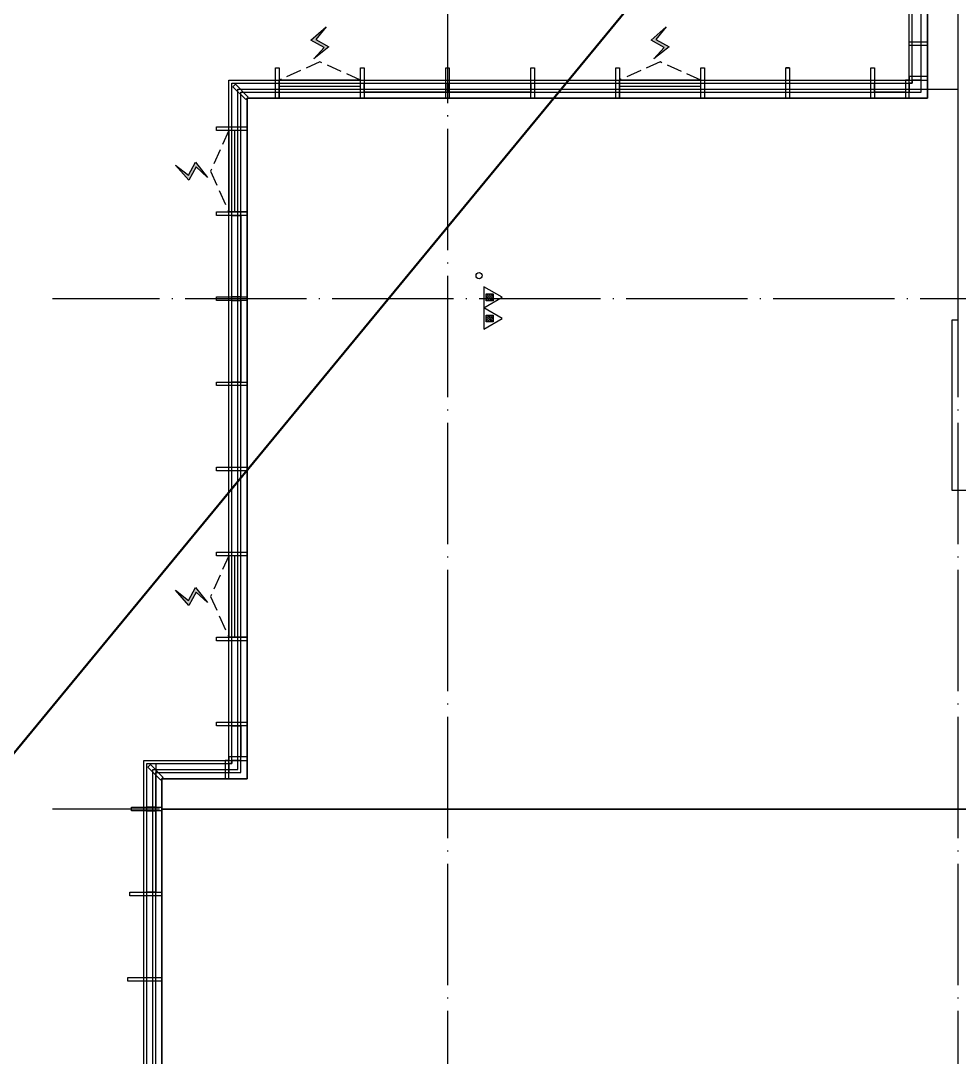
# Model space of a CAD drawing. Extents: x -292644 to 830497, y -12918 to 491457.
# Drawn here: x 104732 to 120182, y 131515 to 148577 of the extents above; entities that cross this region are included whole.
import ezdxf
from ezdxf.xclip import XClip

# ---------------------------------------------------------------- set-up
doc = ezdxf.new("R2010")
doc.units = 0
doc.header["$LTSCALE"] = 1000
doc.header["$MEASUREMENT"] = 0
for name, pattern in [('104-10 轴网$0$DOTE', [2.4200000000000004, 2, -0.2, 0.02, -0.2]), ('8#楼幕墙$0$109-34 轴网$0$L1$0$$AUDIT_BAD_LTYPE1', [0]), ('8#楼幕墙$0$DASH', [0.35, 0.25, -0.1]), ('CENTER2', [1.125, 0.75, -0.125, 0.125, -0.125]), ('X-104 8#10#平面_t3$0$109-34 轴网$0$L1$0$$AUDIT_BAD_LTYPE1', [0]), ('X-104 8#10#平面_t3$0$DASH', [0.35, 0.25, -0.1])]:
    doc.linetypes.add(name, pattern=pattern)
doc.layers.get('0').update_dxf_attribs({"linetype": 'CONTINUOUS'})
for name, color, linetype in [('104-10 轴网$0$A_AXIS-轴线', 36, '104-10 轴网$0$DOTE'), ('8#楼幕墙$0$04-电动窗', 1, 'CONTINUOUS'), ('8#楼幕墙$0$A-C_玻璃幕墙', 140, 'CONTINUOUS'), ('8#楼幕墙$0$A-C_窗b', 191, 'CONTINUOUS'), ('8#楼幕墙$0$A-SUR_看线', 231, 'CONTINUOUS'), ('8#楼幕墙$0$A-TECH_结构', 21, 'CONTINUOUS'), ('WIRE-消防广播', 2, 'CENTER2'), ('X-104 8#10#平面_t3$0$A-O_分水线', 127, 'CONTINUOUS'), ('X-104 8#10#平面_t3$0$A-SUR_看线', 231, 'CONTINUOUS'), ('X-104 8#10#平面_t3$0$A-TECH_结构', 21, 'CONTINUOUS'), ('X-104 8#10#平面_t3$0$水-消火栓', 41, 'CONTINUOUS')]:
    doc.layers.add(name, color=color, linetype=linetype)
doc.layers.add('X-104 8#10#平面_t3$0$000套内', color=226, linetype='CONTINUOUS', lineweight=30, plot=False)
doc.layers.get('X-104 8#10#平面_t3$0$A-O_分水线').off()

# ---------------------------------------------------------------- blocks, each defined once
blk = doc.blocks.new('104-10 轴网')
at = {"layer": '104-10 轴网$0$A_AXIS-轴线', "linetype": '104-10 轴网$0$DOTE'}
for p, q in [((120429.5977508623, 40099.99999999988), (120429.5977508621, -6500.000000000178)), ((128829.5977508623, 40099.99999999988), (128829.5977508621, -6500.000000000186)), ((168929.5977508623, 25199.99999999987), (113929.5977508621, 25199.99999999982)), ((168929.5977508623, 16799.99999999987), (113929.5977508621, 16799.99999999982))]:
    blk.add_line(p, q, dxfattribs=at)
blk = doc.blocks.new('X-104 8#10#平面_t3$0$fdhggh')
at = {"layer": 'X-104 8#10#平面_t3$0$A-TECH_结构', "linetype": 'X-104 8#10#平面_t3$0$109-34 轴网$0$L1$0$$AUDIT_BAD_LTYPE1'}
blk.add_lwpolyline([(42499.99999999965, 147300.0000154357), (42499.99999999965, 157100), (24699.99999999965, 157100), (24699.99999999965, 155700), (13499.99999999965, 155700), (13499.99999999965, 148700), (7899.999999999651, 148700), (7899.999999999651, 147300), (-3300.000000000349, 147300), (-3300.000000000349, 136100), (-4700.000000000349, 136100), (-4700.000000000349, 115500), (8899.99999999965, 115500), (8899.99999999965, 118300), (20099.99999999965, 118300), (20099.99999999965, 130900), (27099.99999999936, 130900), (27099.99999999546, 135100.0000139568), (33099.99999999534, 135100.0000139568), (33099.99999999924, 132299.9999999999), (45299.99999999965, 132300), (45299.99999999965, 147300.0000014938)], close=True, dxfattribs=at)
blk = doc.blocks.new('8#楼幕墙$0$ii')
blk.add_lwpolyline([(-1339.999257087533, -5.379672802519053e-05), (0.0007429124671034515, -5.379672802519053e-05), (0.0007429124671034515, -150.000053796728), (-1339.999257087533, -150.000053796728)], close=True)
blk = doc.blocks.new('8#楼幕墙$0$$TCHSYS$WIN2D')
for p, q in [((-0.5, 0.5), (0.5, 0.5)), ((-0.5, 0.5), (-0.4999999999999999, -0.5)), ((0.5, 0.5), (0.4999999999999998, -0.5)), ((0.5, 0.1666666666666666), (-0.5, 0.1666666666666666)), ((0.5, -0.1666666666666667), (-0.5, -0.1666666666666667)), ((-0.4999999999999999, -0.5), (0.5, -0.5))]:
    blk.add_line(p, q)
blk = doc.blocks.new('8#楼幕墙$0$开启扇')
at = {"layer": '8#楼幕墙$0$04-电动窗'}
h = blk.add_hatch(color=1, dxfattribs=at)
h.dxf.hatch_style = 1
h.paths.add_polyline_path([(771.2538212353829, 399.4187931009801), (600.4963348774836, 588.0845509109495), (817.000029503055, 705.4227948976622), (568.9130649687795, 925.0510056701896), (737.6166181836743, 715.3361196324695), (521.1129235581029, 597.9978756457567)])
at = {"linetype": '8#楼幕墙$0$DASH'}
blk.add_lwpolyline([(0, 49.99999999714782), (670, 349.9999999971478), (1340, 49.99999999714782)], dxfattribs=at)
at = {"layer": '8#楼幕墙$0$04-电动窗', "color": 1}
blk.add_lwpolyline([(771.2538212353829, 399.4187931009801), (600.4963348774836, 588.0845509109495), (817.000029503055, 705.4227948976622), (568.9130649687795, 925.0510056701896), (737.6166181836743, 715.3361196324695), (521.1129235581029, 597.9978756457567), (771.2538212353829, 399.4187931009801)], close=True, dxfattribs=at)
at = {"xscale": -1340, "yscale": 300, "zscale": 1340, "rotation": 180}
blk.add_blockref('8#楼幕墙$0$$TCHSYS$WIN2D', (670, -100), dxfattribs=at)
blk = doc.blocks.new('*U4710')
blk.add_lwpolyline([(510.0000139576222, 0), (0, 0), (0, 150), (510.0000139576222, 150)], close=True)
blk = doc.blocks.new('*U4711')
blk.add_lwpolyline([(719.9999999992215, 0), (0, 0), (0, 150), (719.9999999992215, 150)], close=True)
blk = doc.blocks.new('8#楼幕墙$0$A$C13E80662')
for points in [[(150.0005130732898, 150.2641038001748), (150.0005130732898, 200.2641038001238), (0.0005130732897669077, 200.2641038001238), (0.0005130732897669077, 0.2641038001238485), (150.0005130732898, 0.2641038001238485)], [(150.0005130732898, 0.2641038001747802), (200.0005130733043, 0.2641038001747802), (200.0005130733043, 150.2641038001748), (150.0005130732898, 150.2641038001748)]]:
    blk.add_lwpolyline(points)
blk = doc.blocks.new('*U4707')
blk.add_lwpolyline([(509.9999999944921, 0), (0, 0), (0, 150), (509.9999999944921, 150)], close=True)
blk = doc.blocks.new('8#楼幕墙')
at = {"layer": '8#楼幕墙$0$A-C_玻璃幕墙'}
for points in [[(-3600.000000000349, 136400.0000000002), (-3600.000000000349, 147600.0000000002), (7599.999999999651, 147600.0000000002), (7599.999999999651, 149000.0000000002), (13199.99999999965, 149000.0000000002), (13199.99999999965, 156000.0000000002), (24399.99999999965, 156000.0000000002), (24399.99999999965, 157400.0000000002), (42799.99999999965, 157400.0000000002), (42799.99999999965, 147600.0000000002), (45599.99999999965, 147600.0000000002), (45599.99999999965, 132000.0000000002), (32799.99999999965, 132000.0000000002), (32799.99999999965, 134800.0000000002), (27399.99999999965, 134800.0000000002), (27399.99999999965, 130600.0000000002), (20399.99999999965, 130600.0000000002), (20399.99999999965, 118000), (9199.99999999965, 118000), (9199.99999999965, 115200), (-5000.000000000349, 115200), (-5000.000000000349, 136400.0000000002)], [(-3550.000000000349, 136350.0000000002), (-3550.000000000349, 147550.0000000002), (7649.999999999651, 147550.0000000002), (7649.999999999651, 148950.0000000002), (13249.99999999965, 148950.0000000002), (13249.99999999965, 155950.0000000002), (24449.99999999965, 155950.0000000002), (24449.99999999965, 157350.0000000002), (42749.99999999965, 157350.0000000002), (42749.99999999965, 147550.0000000002), (45549.99999999965, 147550.0000000002), (45549.99999999965, 132050.0000000002), (32849.99999999965, 132050.0000000002), (32849.99999999965, 134850.0000000002), (27349.99999999965, 134850.0000000002), (27349.99999999965, 130650.0000000002), (20349.99999999965, 130650.0000000002), (20349.99999999965, 118050), (9149.99999999965, 118050), (9149.99999999965, 115250), (-4950.000000000349, 115250), (-4950.000000000349, 136350.0000000002)], [(-3400.000000000349, 136200.0000000002), (-3400.000000000349, 147400.0000000002), (7799.999999999651, 147400.0000000002), (7799.999999999651, 148800.0000000002), (13399.99999999965, 148800.0000000002), (13399.99999999965, 155800.0000000002), (24599.99999999965, 155800.0000000002), (24599.99999999965, 157200.0000000002), (42599.99999999965, 157200.0000000002), (42599.99999999965, 147400.0000000002), (45399.99999999965, 147400.0000000002), (45399.99999999965, 132200.0000000002), (32999.99999999965, 132200.0000000002), (32999.99999999965, 135000.0000000002), (27199.99999999965, 135000.0000000002), (27199.99999999965, 130800.0000000002), (20199.99999999965, 130800.0000000002), (20199.99999999965, 118200), (8999.99999999965, 118200), (8999.99999999965, 115400), (-4800.000000000349, 115400), (-4800.000000000349, 136200.0000000002)], [(7599.999999999709, 148170.0000139546), (7599.999999999709, 148230.0000139546), (7899.999999997031, 148230.0000139546), (7899.999999997031, 148170.0000139546)], [(-2770.000000004889, 147300.0000139535), (-2830.000000004889, 147300.0000139535), (-2830.000000004889, 147800.00001399), (-2770.000000004889, 147800.00001399)], [(-1370.000000004889, 147300.0000139535), (-1430.000000004889, 147300.0000139535), (-1430.000000004889, 147800.00001399), (-1370.000000004889, 147800.00001399)], [(29.99999999511056, 147300.0000139535), (-30.00000000488944, 147300.0000139535), (-30.00000000366708, 147800.00001399), (29.99999999633292, 147800.00001399)], [(1429.999999995111, 147300.0000139535), (1369.999999995111, 147300.0000139535), (1369.999999996333, 147800.00001399), (1429.999999996333, 147800.00001399)], [(2829.999999995111, 147300.0000139535), (2769.999999995111, 147300.0000139535), (2769.999999996333, 147800.00001399), (2829.999999996333, 147800.00001399)], [(4229.999999995111, 147300.0000139535), (4169.999999995111, 147300.0000139535), (4169.999999996333, 147800.00001399), (4229.999999996333, 147800.00001399)], [(5629.999999995111, 147300.0000139535), (5569.999999995111, 147300.0000139535), (5569.999999995052, 147800.00001399), (5629.999999995052, 147800.00001399)], [(7029.999999996333, 147300.0000139535), (6969.999999996333, 147300.0000139535), (6969.999999997555, 147800.00001399), (7029.999999997555, 147800.00001399)], [(7599.999999999651, 147600.0000000002), (7539.999999999622, 147600.0000000001), (7539.999999999651, 147300.0000000001), (7599.999999999651, 147300.0000000001)], [(7599.999999999622, 147660.0000000002), (7599.999999999651, 147600.0000000002), (7899.999999999651, 147600.0000000002), (7899.999999999651, 147660.0000000002)], [(-3490.918830920651, 147533.3452377918), (-3533.345237791829, 147490.9188309206), (-3321.21320343588, 147278.7867965646), (-3278.786796564673, 147321.2132034358)], [(-3799.999999975727, 146770.0000139577), (-3799.999999975727, 146830.0000139577), (-3299.999999975844, 146830.0000139577), (-3299.999999975844, 146770.0000139577)], [(-3799.999999975669, 146770.0000139577), (-3799.999999975669, 146830.0000139577), (-3299.999999975727, 146830.0000139577), (-3299.999999975727, 146770.0000139577)], [(-3799.999999975669, 145370.0000139577), (-3799.999999975669, 145430.0000139577), (-3299.999999975727, 145430.0000139577), (-3299.999999975727, 145370.0000139577)], [(-3799.999999975727, 143970.0000139577), (-3799.999999975727, 144030.0000139577), (-3299.999999975844, 144030.0000139577), (-3299.999999975844, 143970.0000139577)], [(-3799.999999975727, 142570.0000139577), (-3799.999999975727, 142630.0000139577), (-3299.999999975844, 142630.0000139577), (-3299.999999975844, 142570.0000139577)], [(-3799.999999975727, 141170.0000139577), (-3799.999999975727, 141230.0000139577), (-3299.999999975844, 141230.0000139577), (-3299.999999975844, 141170.0000139577)], [(-3799.999999975727, 139770.0000139577), (-3799.999999975727, 139830.0000139577), (-3299.999999975844, 139830.0000139577), (-3299.999999975844, 139770.0000139577)], [(-3799.999999975727, 138370.0000139577), (-3799.999999975727, 138430.0000139577), (-3299.999999975727, 138430.0000139577), (-3299.999999975727, 138370.0000139577)], [(-3799.999999975727, 136970.0000139577), (-3799.999999975727, 137030.0000139577), (-3299.999999975727, 137030.0000139577), (-3299.999999975727, 136970.0000139577)], [(-4890.918830920651, 136333.3452377918), (-4933.345237791829, 136290.9188309206), (-4721.21320343588, 136078.7867965646), (-4678.786796564673, 136121.2132034358)], [(-3600.000000000349, 136400.0000000002), (-3660.000000000378, 136400.0000000001), (-3660.000000000349, 136100.0000000001), (-3600.000000000349, 136100.0000000001)], [(-3600.000000000378, 136460.0000000002), (-3600.000000000349, 136400.0000000002), (-3300.000000000349, 136400.0000000002), (-3300.000000000349, 136460.0000000002)], [(-5200.000000003667, 135570.0000139577), (-5200.000000003667, 135630.0000139577), (-4700.000000003667, 135630.0000139567), (-4700.000000003667, 135570.0000139567)], [(-5230.000000003725, 134170.0000139567), (-5230.000000003725, 134230.0000139567), (-4700.000000003667, 134230.0000139567), (-4700.000000003667, 134170.0000139567)], [(-5260.000000003725, 132770.0000139567), (-5260.000000003725, 132830.0000139567), (-4700.000000003667, 132830.0000139567), (-4700.000000003667, 132770.0000139567)]]:
    blk.add_lwpolyline(points, close=True, dxfattribs=at)
at = {"layer": '8#楼幕墙$0$A-SUR_看线'}
blk.add_line((5629.999999994994, 147800.00001399), (5569.999999994994, 147800.00001399), dxfattribs=at)
at = {"layer": '8#楼幕墙$0$A-TECH_结构'}
blk.add_lwpolyline([(-3300.000000000349, 136100.0000000002), (-3300.000000000349, 147300.0000000002), (7899.999999999651, 147300.0000000002), (7899.999999999651, 148700.0000000002), (13499.99999999965, 148700.0000000002), (13499.99999999965, 155700.0000000002), (24699.99999999965, 155700.0000000002), (24699.99999999965, 157100.0000000002), (42499.99999999965, 157100.0000000002), (42499.99999999965, 147300.0000000002), (45299.99999999965, 147300.0000000002), (45299.99999999965, 132300.0000000002), (33099.99999999965, 132300.0000000002), (33099.99999999965, 135100.0000000002), (27099.99999999965, 135100.0000000002), (27099.99999999965, 130900.0000000002), (20099.99999999965, 130900.0000000002), (20099.99999999965, 118300), (8899.99999999965, 118300), (8899.99999999965, 115500), (-4700.000000000349, 115500), (-4700.000000000349, 136100.0000000002)], close=True, dxfattribs=at)
at = {"layer": '8#楼幕墙$0$A-C_玻璃幕墙', "linetype": '8#楼幕墙$0$109-34 轴网$0$L1$0$$AUDIT_BAD_LTYPE1', "xscale": -1}
for p in [(-1430.000000006054, 147550.000013957), (4169.999999995169, 147550.0000139567)]:
    blk.add_blockref('8#楼幕墙$0$开启扇', p, dxfattribs=at)
at = {"layer": '8#楼幕墙$0$A-C_玻璃幕墙'}
for name, p, rotation in [('8#楼幕墙$0$A$C13E80662', (7800.264103799767, 147399.9994869269), 90), ('*U4707', (7539.999999999636, 147550.0000000002), 180), ('8#楼幕墙$0$ii', (-3549.999999976659, 145370.0000139577), 90), ('8#楼幕墙$0$ii', (-3549.999999976659, 143970.0000139577), 90), ('*U4710', (-3549.999999975727, 136970.0000139577), 270), ('*U4711', (-4950.000000004482, 136350.000013957), 270), ('8#楼幕墙$0$A$C13E80662', (-3399.735896200233, 136199.9994869269), 90), ('8#楼幕墙$0$ii', (-4950.000000003667, 135570.0000139567), 90)]:
    blk.add_blockref(name, p, dxfattribs=dict(at, rotation=rotation))
for p in [(-30.00000000483124, 147550.0000139567), (1369.999999995169, 147550.0000139567)]:
    blk.add_blockref('8#楼幕墙$0$ii', p, dxfattribs=at)
at = {"layer": '8#楼幕墙$0$A-C_玻璃幕墙', "linetype": '8#楼幕墙$0$109-34 轴网$0$L1$0$$AUDIT_BAD_LTYPE1', "xscale": -1, "rotation": 90}
blk.add_blockref('8#楼幕墙$0$开启扇', (-3549.999999951266, 146770.0000139577), dxfattribs=at)
at = {"layer": '8#楼幕墙$0$A-C_窗b', "color": 4, "linetype": '8#楼幕墙$0$109-34 轴网$0$L1$0$$AUDIT_BAD_LTYPE1', "xscale": -1, "rotation": 90}
blk.add_blockref('8#楼幕墙$0$开启扇', (-3549.999999976717, 139770.0000139577), dxfattribs=at)
blk = doc.blocks.new('X-104 8#10#平面_t3$0$$TWTSYS$00000546')
h = blk.add_hatch()
h.set_pattern_fill('ANSI31', color=256, scale=200, style=0)
h.set_pattern_definition([(45, (-38543.80223862439, -6670.830405693208), (-17.67766952966369, 17.67766952966369), [])])
h.paths.add_polyline_path([(-64.92232553117356, 173.7449990885525), (64.922325531159, 173.7449990885525), (64.922325531159, 43.90034802621994), (-64.92232553117356, 43.90034802621994)])
for points in [[(0, 343.6163707387423), (-198.3870041439732, 0), (198.3870041439732, 0)], [(-64.92232553117356, 173.7449990885525), (64.922325531159, 173.7449990885525), (64.922325531159, 43.90034802621994), (-64.92232553117356, 43.90034802621994)]]:
    blk.add_lwpolyline(points, close=True)
blk = doc.blocks.new('X-104 8#10#平面_t3$0$A$C46662BA1')
at = {"layer": 'X-104 8#10#平面_t3$0$水-消火栓'}
blk.add_circle((112276.9281219175, 144379.9999999996), 50, dxfattribs=at)
at = {"layer": 'X-104 8#10#平面_t3$0$水-消火栓', "xscale": 0.88, "yscale": 0.88, "zscale": 0.88, "rotation": 270}
for p in [(112356.9507218325, 144024.580563646), (112356.9507218325, 143675.4194363525)]:
    blk.add_blockref('X-104 8#10#平面_t3$0$$TWTSYS$00000546', p, dxfattribs=at)
blk = doc.blocks.new('X-104 8#10#平面_t3')
at = {"layer": 'X-104 8#10#平面_t3$0$000套内'}
blk.add_lwpolyline([(120156.950721829, 147450.0000139563), (120156.950721829, 143650.0000139498), (120056.9507218258, 143649.9999921205), (120056.9507218258, 140849.9999921204), (121706.9507452608, 140849.9999921204), (121706.9507452608, 131499.9999925058), (128806.9507452464, 131499.9999925058), (128806.9507452464, 130800.0000139284), (132006.9507218283, 130800.0000139284), (132006.9507218283, 118150.0000139564), (120806.9507218261, 118150.0000139564), (120806.9507218261, 115350.0000138714), (106906.9507218289, 115350.0000138714), (106906.9507218289, 130900.0000139564), (106906.9507218282, 136250.0000139564), (108306.950721857, 136250.0000139565), (108306.950721857, 147450.0000139563)], close=True, dxfattribs=at)
at = {"layer": 'X-104 8#10#平面_t3$0$A-SUR_看线'}
blk.add_line((117386.9507218278, 147800.0000139895), (117326.9507218278, 147800.0000139895), dxfattribs=at)
at = {"layer": 'X-104 8#10#平面_t3$0$A-SUR_看线', "linetype": 'X-104 8#10#平面_t3$0$DASH', "ltscale": 2, "const_width": 30}
blk.add_lwpolyline([(107056.9507218291, 135600.0000139566), (121606.9507452606, 135600.0000139566)], dxfattribs=at)
at = {"linetype": 'X-104 8#10#平面_t3$0$109-34 轴网$0$L1$0$$AUDIT_BAD_LTYPE1'}
ref = blk.add_blockref('8#楼幕墙', (111756.9507218327, -1.455191522836685e-10), dxfattribs=at)
XClip(ref).set_block_clipping_path([(-18549.999999999476, -12899.999999999882), (65550.0000000003, 284100.0000000003)])
blk.add_blockref('X-104 8#10#平面_t3$0$fdhggh', (111756.9507218327, -2.91038304567337e-10), dxfattribs=at)
ref = blk.add_blockref('104-10 轴网', (-8672.647029029395, 118800.0000000001), dxfattribs=at)
XClip(ref).set_block_clipping_path([(104379.59775086239, -11899.999999999955), (178479.5977508624, 45500.000000000044)])
at = {"layer": 'X-104 8#10#平面_t3$0$A-O_分水线', "linetype": 'X-104 8#10#平面_t3$0$109-34 轴网$0$L1$0$$AUDIT_BAD_LTYPE1'}
blk.add_blockref('X-104 8#10#平面_t3$0$A$C46662BA1', (0, -2.91038304567337e-11), dxfattribs=at)

msp = doc.modelspace()

# ---------------------------------------------------------------- linework, layer by layer
at = {"layer": 'WIRE-消防广播', "linetype": 'CENTER2', "const_width": 35}
msp.add_lwpolyline([(-18549.99999999994, -12900.00000000002), (177306.9507218333, 224700)], dxfattribs=at)

# ---------------------------------------------------------------- block references
msp.add_blockref('X-104 8#10#平面_t3', (0, 0))

doc.saveas('drawing.dxf')
